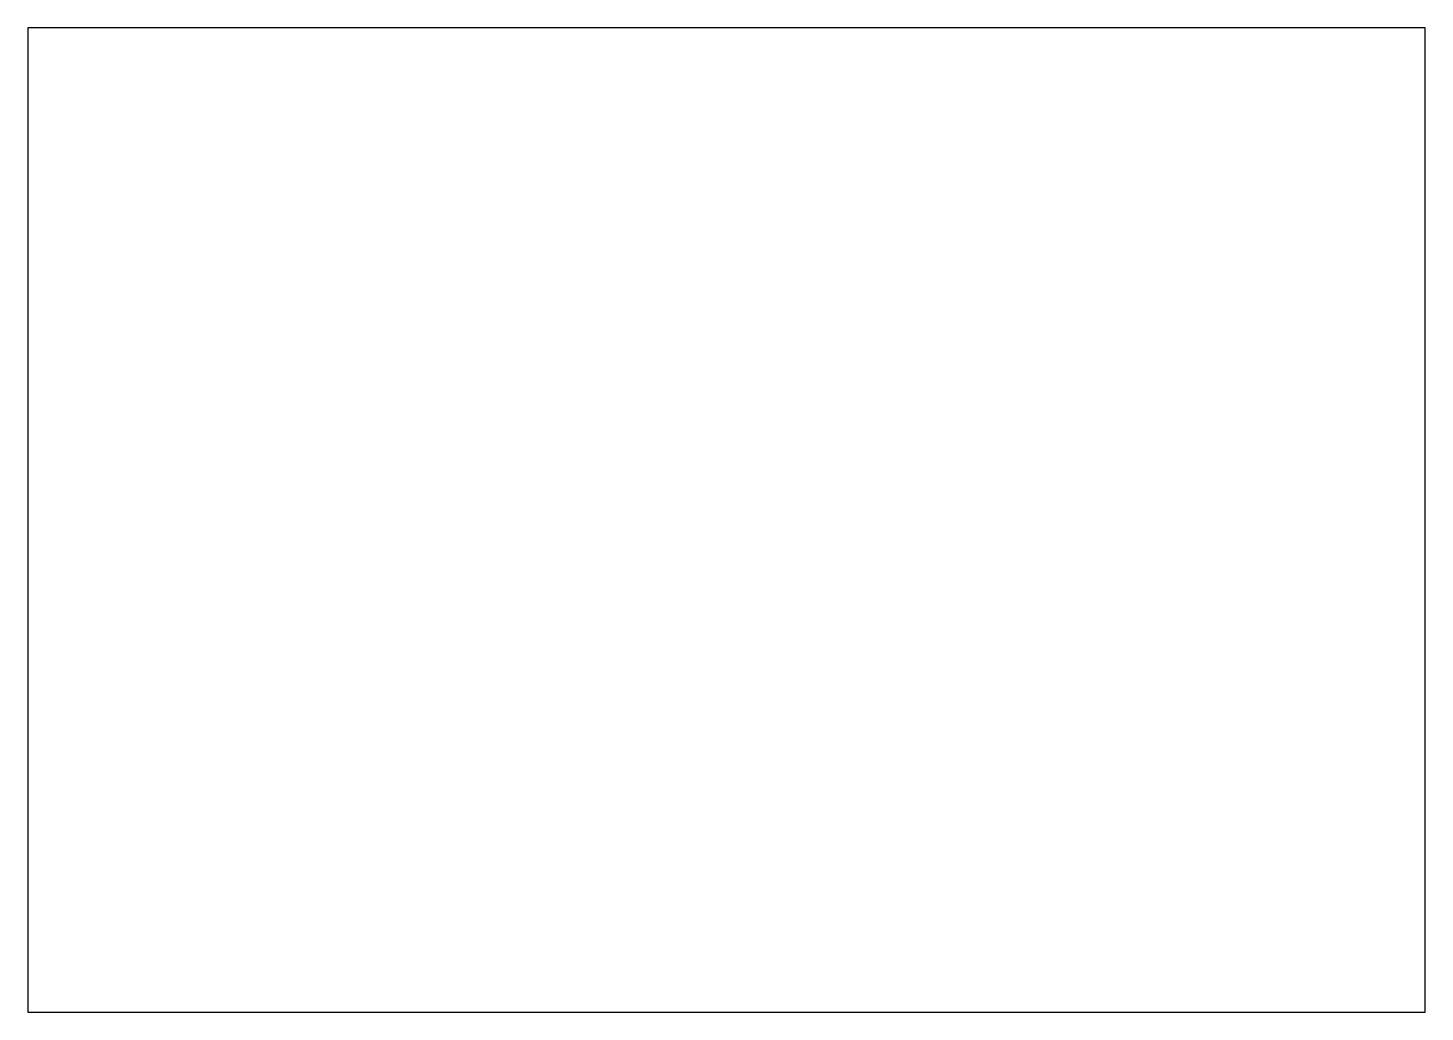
# Model space of a CAD drawing. Header units: millimetres. Extents: x 0 to 66, y 0 to 46.5.
import ezdxf

# ---------------------------------------------------------------- set-up
doc = ezdxf.new("R2010")
doc.units = ezdxf.units.MM
doc.layers.get('0').update_dxf_attribs({"linetype": 'CONTINUOUS'})

msp = doc.modelspace()

# ---------------------------------------------------------------- linework, layer by layer
msp.add_lwpolyline([(66, 46.5), (0, 46.5), (0, 0), (66, 0)], close=True)

doc.saveas('drawing.dxf')
